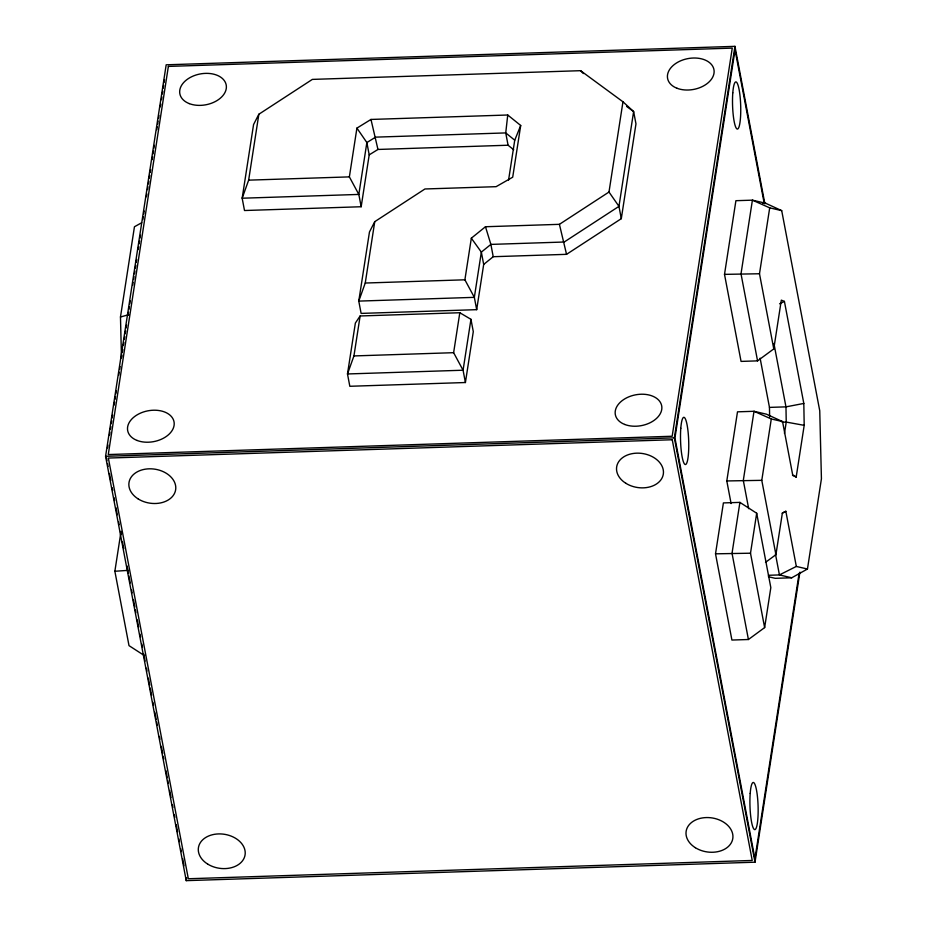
<?xml version="1.0" encoding="UTF-8"?>
<svg xmlns="http://www.w3.org/2000/svg" width="927" height="927" viewBox="0 0 927 927"><rect width="100%" height="100%" fill="white"/><g stroke="black" fill="none" stroke-linecap="round" stroke-linejoin="round"><path stroke-width="1.39" d="M507.741 115.006L520.707 125.481L512.701 177.196L496.107 186.675L424.937 188.981L374.751 221.669L369.467 231.97L358.772 301.101L361.113 313.407L476.687 309.664L483.685 264.438L493.222 256.709L566.548 254.334L621.299 218.668L635.968 123.882L633.628 111.564L622.967 101.785L580.603 70.684L312.353 79.398L258.853 114.241L253.569 124.542L242.167 198.216L244.508 210.522L361.171 206.744L358.83 194.427L349.375 176.883L356.918 128.123L370.974 119.444L507.741 115.006L505.736 132.92L508.077 145.226L513.709 149.78M121.46 356.999L120.475 316.999L134.45 226.756L141.704 222.723M799.908 572.133L755.007 862.191L186.246 880.65L105.574 456.304L166.188 64.809L734.949 46.35L764.891 203.882M107.509 447.892L107.949 445.03M109.502 435.041L109.942 432.191M110.383 429.34L110.823 426.478M111.263 423.627L111.704 420.777M112.144 417.926L112.584 415.064M114.137 405.076L114.577 402.225M115.018 399.375L115.458 396.513M115.898 393.662L116.35 390.812M118.772 375.111L119.212 372.26M119.653 369.409L120.104 366.547M121.425 357.984L121.866 355.134M122.306 352.283L122.746 349.421M123.418 345.145L123.859 342.295M124.299 339.433L124.739 336.582M125.18 333.732L125.62 330.869M126.06 328.019L126.501 325.168M128.053 315.18L128.494 312.329M128.934 309.467L129.374 306.617M129.815 303.766L130.267 300.904M132.688 285.215L133.129 282.353M133.581 279.502L134.021 276.652M134.461 273.789L134.902 270.939M135.342 268.088L135.782 265.238M136.223 262.376L136.663 259.525M138.216 249.537L138.656 246.686M139.096 243.824L139.537 240.974M139.977 238.123L140.429 235.261M142.851 219.572L143.291 216.709M143.743 213.859L144.183 211.008M146.385 196.733L146.825 193.882M147.497 189.606L147.938 186.744M148.378 183.894L148.818 181.043M149.259 178.181L149.699 175.33M150.139 172.48L150.591 169.629M152.132 159.641L152.573 156.779M153.013 153.928L153.453 151.078M153.905 148.216L154.345 145.365M156.767 129.664L157.208 126.814M157.66 123.963L158.1 121.101M158.54 118.25L158.98 115.4M160.301 106.837L160.753 103.986M161.414 99.699L161.854 96.848M162.295 93.998L162.735 91.136M163.175 88.285L163.615 85.435M164.056 82.573L164.508 79.722M144.589 655.713L129.004 645.632L114.867 571.264L121.055 531.298M356.918 128.123L366.86 142.549L358.83 194.427L242.167 198.216L248.645 180.151L258.853 114.241M186.246 880.65L186.686 877.788M361.171 206.744L369.201 154.867L366.86 142.549L375.62 137.138L505.736 132.92L514.74 140.197L508.564 180.116M470.951 319.317L463.071 370.221L347.486 373.963L353.94 355.933L360.128 315.968L459.815 312.735L470.951 319.317L473.291 331.634L465.412 382.527L349.827 386.281L347.486 373.963L355.365 323.071L360.128 315.968M626.652 106.443L633.628 111.564L618.958 206.362L564.207 242.017L490.881 244.404L481.345 252.121L474.346 297.347L358.772 301.101L365.25 283.036L374.751 221.669M465.412 382.527L463.071 370.221L453.627 352.689L459.815 312.735M476.687 309.664L474.346 297.347L464.89 279.803L471.333 238.193L485.481 226.733L559.41 224.334L608.993 192.028L622.967 101.785M755.007 862.191L674.346 437.845L734.949 46.35M792.504 475.354L796.189 477.046L804.196 425.342L803.813 403.442L784.416 301.402L781.322 300.139L773.778 348.9L757.556 360.87L741.055 361.403L724.508 274.369L735.911 200.695L752.411 200.162L765.586 203.222L781.704 210.638L819.746 410.765L821.426 478.784L807.452 569.027L791.728 577.788L775.227 578.321L768.39 576.733M715.517 553.825L723.396 502.921L739.908 502.388L756.687 513.245L770.824 587.625L764.636 627.591L748.413 639.514L731.913 640.047L715.517 553.825L750.499 553.21L764.636 627.591M731.102 503.57L726.803 480.951L737.498 411.831L754.01 411.287L766.432 414.184L782.55 421.588L792.643 474.694L796.189 477.046M773.778 348.9L759.491 273.755L769.7 207.845L752.411 200.162L741.009 273.836L757.556 360.87M739.908 502.388L732.029 553.28L748.413 639.514M750.499 553.21L756.687 513.245M765.493 562.376L775.922 554.682L761.785 480.337L771.287 418.969L754.01 411.287L743.303 480.418L748.68 508.691M784.462 433.477L786.235 422.075L785.969 406.86L773.929 343.546M775.922 554.682L782.365 513.06L785.841 511.287L796.328 566.443L807.452 569.027M799.109 573.292L754.926 858.692L674.949 437.984L735.041 49.849L764.219 203.349M514.74 140.197L520.707 125.481M369.201 154.867L377.961 149.456L508.077 145.226M782.237 513.199L785.841 511.287M796.328 566.443L779.433 574.925L768.437 575.285M779.584 303.801L784.416 301.402M120.475 316.999L128.668 314.705M803.813 403.442L785.969 406.86L769.468 407.393L760.105 358.158M114.867 571.264L128.077 570.36M248.645 180.151L349.375 176.883M762.84 203.314L765.586 203.222M365.25 283.036L464.89 279.803M724.508 274.369L759.491 273.755M353.94 355.933L453.627 352.689M782.11 422.202L786.235 422.075L804.196 425.342M105.574 456.304L674.346 437.845M726.803 480.951L761.785 480.337M769.7 207.845L781.704 210.638M771.287 418.969L782.55 421.588M791.728 577.788L779.433 574.925L775.436 553.894M580.603 70.684L583.384 73.569M471.333 238.193L481.345 252.121L483.685 264.438M608.993 192.028L618.958 206.362L621.299 218.668M485.481 226.733L490.881 244.404L493.222 256.709M559.41 224.334L566.548 254.334M370.974 119.444L377.961 149.456M106.454 457.868L106.999 460.719M107.532 463.558L108.077 466.397M109.421 473.512L110.776 480.615M112.132 487.718L112.665 490.557M114.021 497.672L114.554 500.51M115.91 507.614L117.266 514.728M118.61 521.831L119.154 524.67M120.498 531.774L121.043 534.624M122.399 541.727L123.743 548.83M126.987 565.887L128.332 573.002M128.876 575.841L130.232 582.944M131.576 590.047L132.121 592.898M133.465 600.001L134.821 607.104M135.365 609.954L135.898 612.793M137.254 619.896L138.598 627.011M139.954 634.114L140.498 636.953M141.843 644.056L142.387 646.907M143.731 654.01L145.087 661.113M146.443 668.228L146.976 671.067M148.332 678.17L149.676 685.285M150.22 688.124L151.576 695.227M152.92 702.33L153.465 705.18M154.809 712.284L156.165 719.387M156.709 722.237L157.242 725.076M159.409 736.444L159.942 739.294M161.298 746.397L162.654 753.5M163.187 756.339L163.731 759.19M165.887 770.557L167.242 777.66M167.787 780.511L168.32 783.35M169.676 790.453L171.02 797.568M172.376 804.671L172.92 807.51M174.264 814.613L174.809 817.463M176.153 824.567L177.509 831.67M178.865 838.784L179.398 841.623M180.753 848.726L181.286 851.577M182.642 858.68L183.998 865.783M769.468 407.393L769.63 417.08M168.366 66.408L108.274 454.554L672.168 436.246L732.26 48.111L168.366 66.408M672.249 439.746L108.355 458.054L188.332 878.75L752.226 860.453L672.249 439.746M624.74 424.462A23.604 15.678 -10.8 0 0 661.739 409.479A23.604 15.678 -10.8 0 0 629.027 396.756A23.604 15.678 -10.8 0 0 624.74 424.462M137.08 440.452A23.604 15.678 -10.8 0 0 174.079 425.47A23.604 15.678 -10.8 0 0 141.368 412.747A23.604 15.678 -10.8 0 0 137.08 440.452M189.247 103.604A23.604 15.678 -10.8 0 0 226.258 88.621A23.604 15.678 -10.8 0 0 193.546 75.898A23.604 15.678 -10.8 0 0 189.247 103.604M676.988 88.25A23.604 15.678 -10.8 0 0 713.999 73.268A23.604 15.678 -10.8 0 0 681.287 60.545A23.604 15.678 -10.8 0 0 676.988 88.25M625.876 483.303A23.604 17.184 8.8 0 0 663.292 474.265A23.604 17.184 8.8 0 0 630.789 453.952A23.604 17.184 8.8 0 0 625.876 483.303M138.216 498.958A23.604 17.184 8.8 0 0 175.62 489.919A23.604 17.184 8.8 0 0 143.117 469.607A23.604 17.184 8.8 0 0 138.216 498.958M207.648 864.057A23.604 17.184 8.8 0 0 245.052 855.03A23.604 17.184 8.8 0 0 212.55 834.706A23.604 17.184 8.8 0 0 207.648 864.057M695.354 847.707A23.604 17.184 8.8 0 0 732.77 838.668A23.604 17.184 8.8 0 0 700.267 818.356A23.604 17.184 8.8 0 0 695.354 847.707M732.793 92.851A23.604 4.056 88.1 0 0 737.197 129.038A23.604 4.056 88.1 0 0 739.862 94.496A23.604 4.056 88.1 0 0 732.793 92.851M680.789 428.32A23.604 4.056 88.1 0 0 685.204 464.508A23.604 4.056 88.1 0 0 687.869 429.966A23.604 4.056 88.1 0 0 680.789 428.32M750.198 793.408A23.604 4.056 88.1 0 0 754.601 829.595A23.604 4.056 88.1 0 0 757.266 795.053A23.604 4.056 88.1 0 0 750.198 793.408"/></g></svg>
